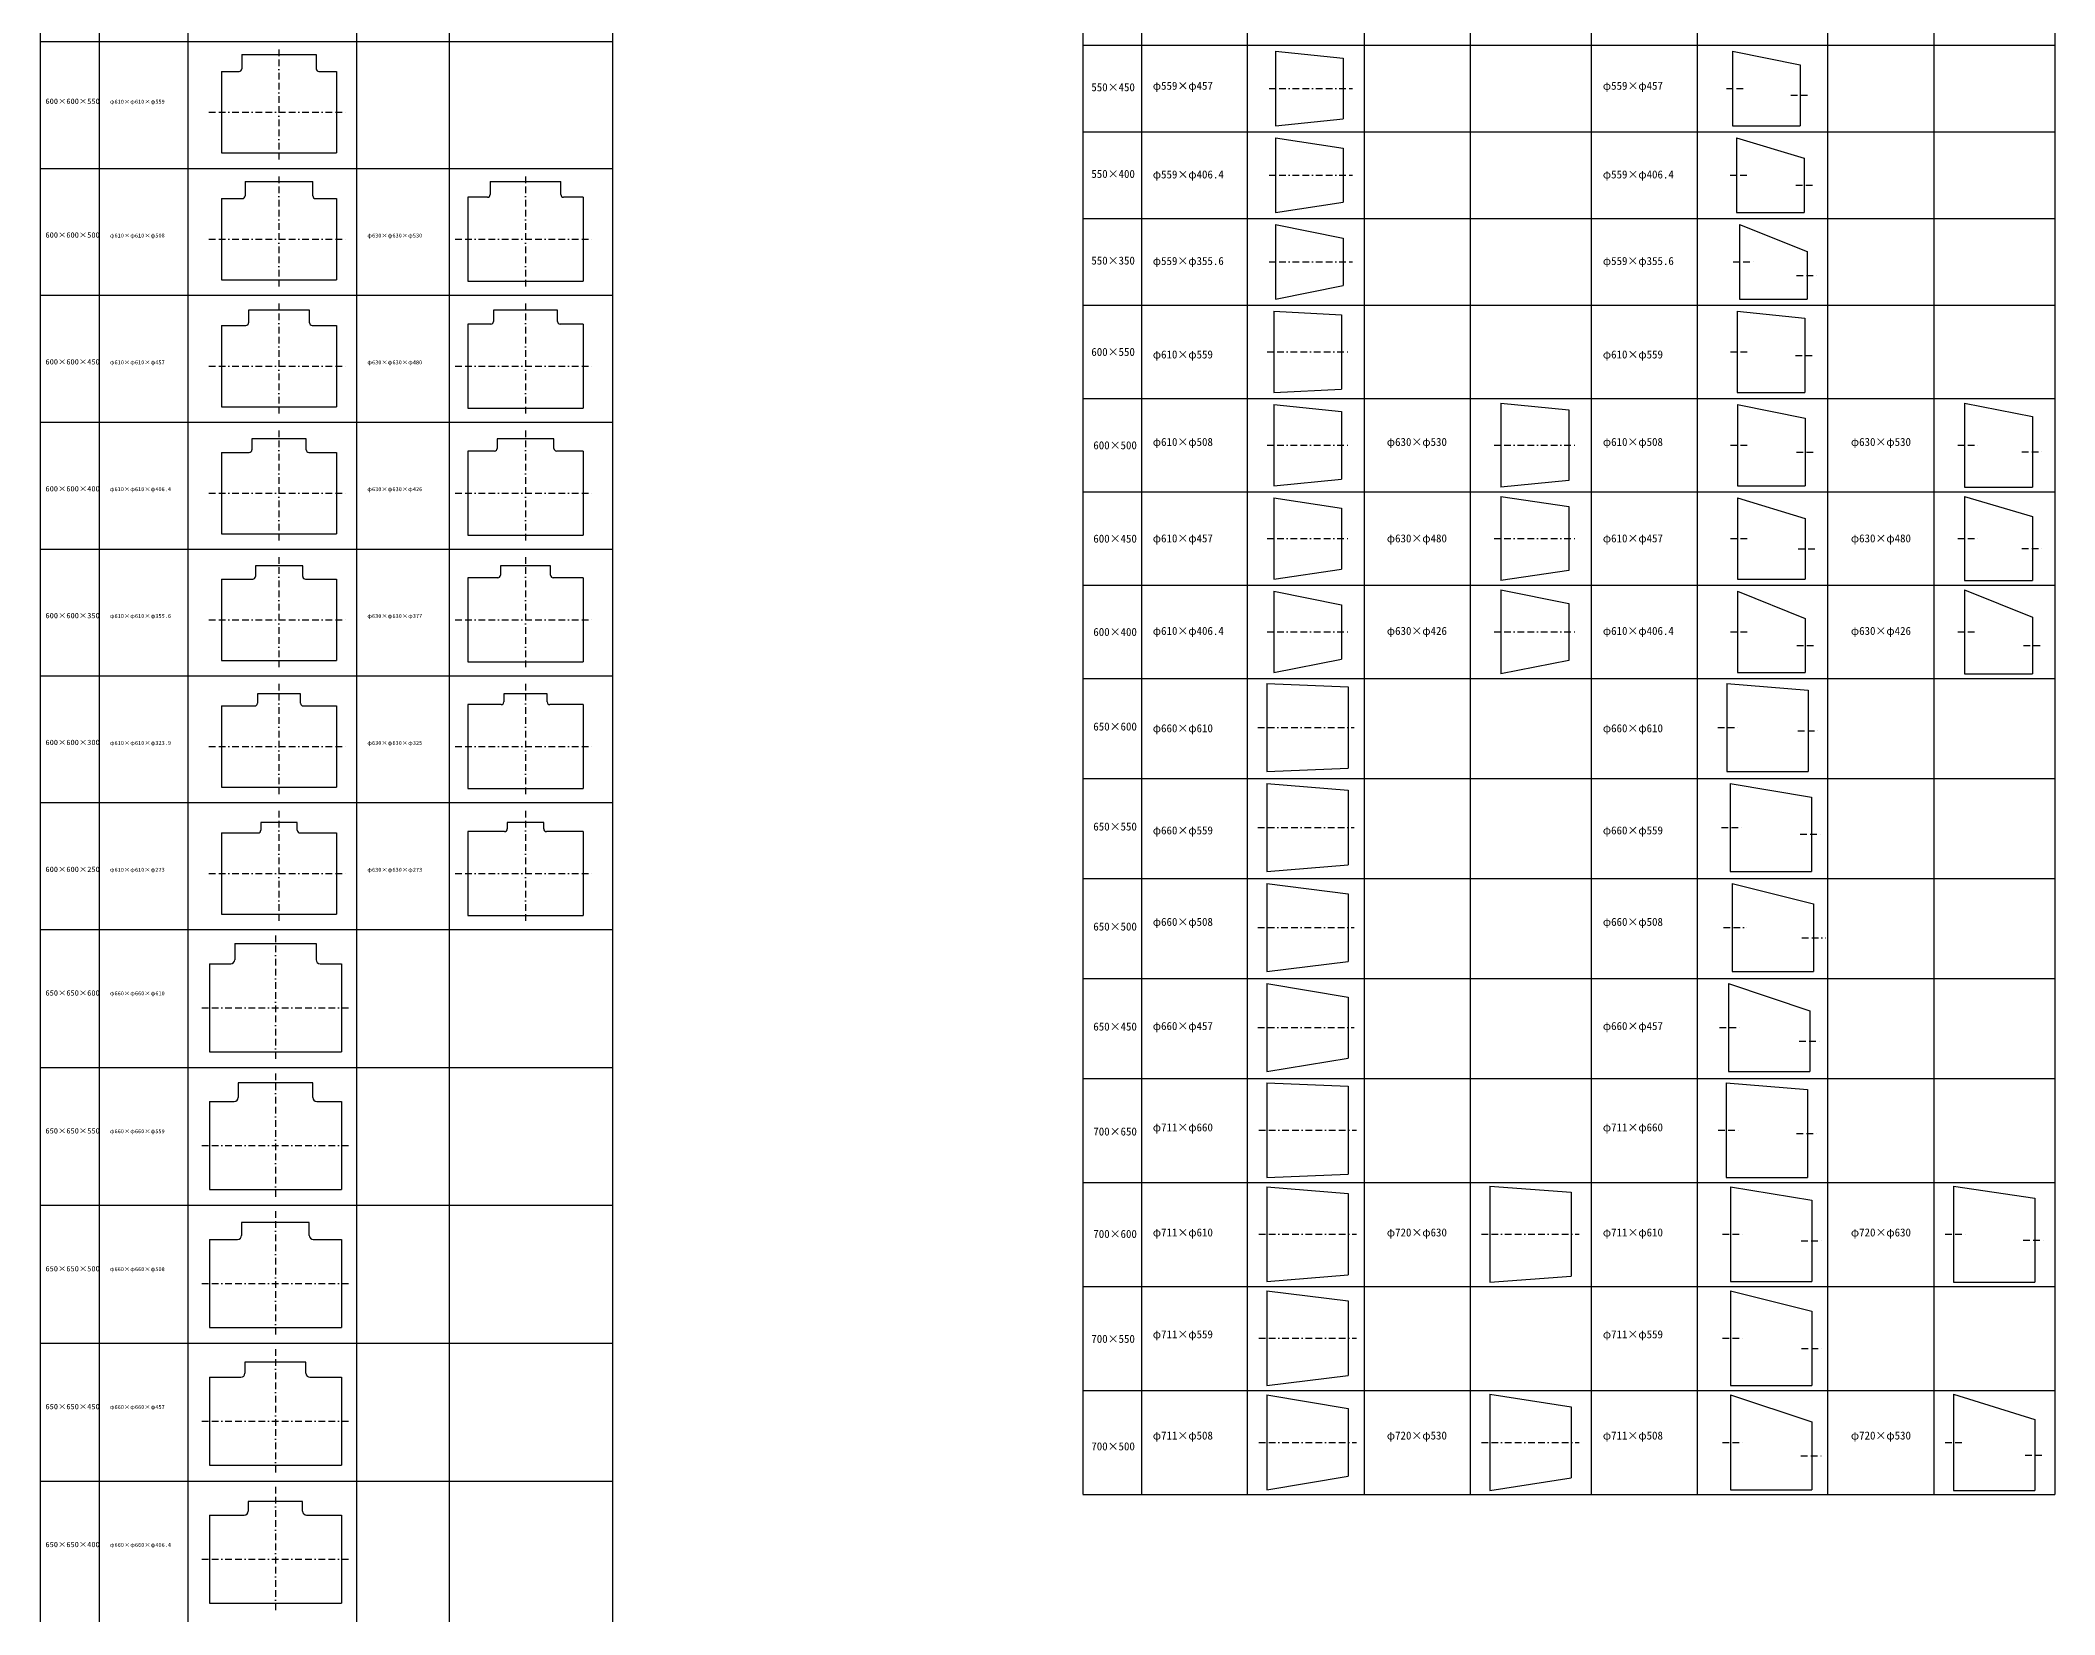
# Model space of a CAD drawing. Header units: inches. Extents: x -2812 to 39570, y -19532 to 26612.
# Drawn here: x -854 to 14253, y -8367 to 3440 of the extents above; entities that cross this region are included whole.
import ezdxf

# ---------------------------------------------------------------- set-up
doc = ezdxf.new("R2010")
doc.units = ezdxf.units.IN
doc.header["$MEASUREMENT"] = 0
doc.linetypes.add('BORDER2', pattern=[0.875, 0.25, -0.125, 0.25, -0.125, 0, -0.125])
doc.layers.add('图层2', color=3, linetype='BORDER2')

msp = doc.modelspace()

# ---------------------------------------------------------------- linework, layer by layer
at = {"ltscale": 30}
for p, q in [((-854, 26299), (-854, -19532)), ((-413, 26299), (-413, -19532)), ((3438, 26299), (3438, -19532)), ((6964, 26299), (6964, -7462)), ((7404, 26299), (7404, -7466)), ((10776, 26299), (10776, -7466)), ((14253, 26299), (14253, -7466)), ((1518, 26031), (1518, -19532)), ((9073, 26031), (9073, -7466)), ((12550, 26031), (12550, -7466)), ((252, 25750), (252, -19532)), ((2211, 25750), (2211, -19532)), ((8197, 25750), (8197, -7466)), ((9868, 25750), (9868, -7466)), ((11571, 25750), (11571, -7466)), ((13345, 25750), (13345, -7466)), ((-854, 3431), (3438, 3431)), ((657, 3333), (657, 3226)), ((657, 3333), (1216, 3333)), ((1216, 3333), (1216, 3226)), ((6964, 3404), (14253, 3404)), ((8408, 3358), (8916, 3307)), ((8408, 3358), (8408, 2799)), ((11837, 3358), (11837, 2799)), ((11837, 3358), (12345, 3256)), ((504, 3206), (504, 2596)), ((504, 3206), (637, 3206)), ((1236, 3206), (1368, 3206)), ((1368, 3206), (1368, 2596)), ((8916, 3307), (8916, 2850)), ((12345, 3256), (12345, 2799)), ((6964, 2754), (14253, 2754)), ((8408, 2799), (8916, 2850)), ((11837, 2799), (12345, 2799)), ((504, 2596), (1368, 2596)), ((8408, 2708), (8408, 2149)), ((8408, 2708), (8916, 2632)), ((8916, 2632), (8916, 2226)), ((11867, 2708), (12375, 2556)), ((11867, 2708), (11867, 2149)), ((-854, 2479), (3438, 2479)), ((12375, 2556), (12375, 2149)), ((682, 2380), (1190, 2380)), ((682, 2380), (682, 2273)), ((1190, 2273), (1190, 2380)), ((2520, 2380), (3050, 2380)), ((2520, 2380), (2520, 2283)), ((3050, 2283), (3050, 2380)), ((504, 2253), (662, 2253)), ((504, 2253), (504, 1643)), ((1210, 2253), (1368, 2253)), ((1368, 2253), (1368, 1643)), ((2353, 2263), (2353, 1633)), ((2500, 2263), (2353, 2263)), ((3217, 2263), (3070, 2263)), ((3217, 2263), (3217, 1633)), ((8408, 2149), (8916, 2226)), ((11867, 2149), (12375, 2149)), ((6964, 2104), (14253, 2104)), ((8408, 2058), (8916, 1957)), ((8408, 2058), (8408, 1499)), ((11888, 2058), (11888, 1499)), ((11888, 2058), (12396, 1855)), ((8916, 1957), (8916, 1601)), ((12396, 1855), (12396, 1499)), ((-854, 1528), (3438, 1528)), ((504, 1643), (1368, 1643)), ((2353, 1633), (3217, 1633)), ((8408, 1499), (8916, 1601)), ((1165, 1416), (708, 1416)), ((708, 1416), (708, 1322)), ((1165, 1322), (1165, 1416)), ((3025, 1416), (2545, 1416)), ((2545, 1416), (2545, 1332)), ((3025, 1332), (3025, 1416)), ((6964, 1454), (14253, 1454)), ((8397, 1408), (8397, 798)), ((8397, 1408), (8905, 1382)), ((8905, 1382), (8905, 823)), ((11872, 1408), (12380, 1357)), ((11872, 1408), (11872, 798)), ((11888, 1499), (12396, 1499)), ((504, 1302), (504, 692)), ((504, 1302), (688, 1302)), ((1185, 1302), (1368, 1302)), ((1368, 1302), (1368, 692)), ((2525, 1312), (2353, 1312)), ((2353, 1312), (2353, 682)), ((3217, 1312), (3045, 1312)), ((3217, 1312), (3217, 682)), ((12380, 1357), (12380, 798)), ((8397, 798), (8905, 823)), ((11872, 798), (12380, 798)), ((504, 692), (1368, 692)), ((2353, 682), (3217, 682)), ((6964, 754), (14253, 754)), ((8397, 708), (8905, 657)), ((8397, 708), (8397, 98)), ((8905, 657), (8905, 149)), ((10100, 718), (10100, 88)), ((10100, 718), (10608, 668)), ((10608, 668), (10608, 138)), ((11874, 708), (11874, 98)), ((11874, 708), (12382, 606)), ((12382, 606), (12382, 98)), ((13577, 718), (14085, 618)), ((13577, 718), (13577, 88)), ((14085, 618), (14085, 88)), ((-854, 577), (3438, 577)), ((504, 350), (713, 350)), ((504, 350), (504, -260)), ((1140, 451), (733, 451)), ((733, 451), (733, 370)), ((1140, 370), (1140, 451)), ((1160, 350), (1368, 350)), ((1368, 350), (1368, -260)), ((2353, 360), (2353, -270)), ((2552, 360), (2353, 360)), ((2998, 451), (2572, 451)), ((2572, 451), (2572, 380)), ((2998, 380), (2998, 451)), ((3217, 360), (3018, 360)), ((3217, 360), (3217, -270)), ((6964, 54), (14253, 54)), ((8397, 98), (8905, 149)), ((8397, 8), (8397, -602)), ((8397, 8), (8905, -69)), ((10608, 138), (10100, 88)), ((10100, 18), (10608, -57)), ((10100, 18), (10100, -612)), ((11874, 98), (12382, 98)), ((11874, 8), (12382, -145)), ((11874, 8), (11874, -602)), ((13577, 88), (14085, 88)), ((13577, 18), (13577, -612)), ((13577, 18), (14085, -132)), ((8905, -69), (8905, -526)), ((10608, -57), (10608, -537)), ((12382, -145), (12382, -602)), ((14085, -132), (14085, -612)), ((504, -260), (1368, -260)), ((2353, -270), (3217, -270)), ((-854, -375), (3438, -375)), ((504, -601), (739, -601)), ((504, -601), (504, -1211)), ((1114, -500), (759, -500)), ((759, -500), (759, -581)), ((1114, -581), (1114, -500)), ((1134, -601), (1368, -601)), ((1368, -601), (1368, -1211)), ((2353, -591), (2353, -1221)), ((2576, -591), (2353, -591)), ((2973, -500), (2596, -500)), ((2596, -500), (2596, -571)), ((2973, -571), (2973, -500)), ((3217, -591), (2993, -591)), ((3217, -591), (3217, -1221)), ((8397, -602), (8905, -526)), ((10608, -537), (10100, -612)), ((11874, -602), (12382, -602)), ((6964, -646), (14253, -646)), ((8397, -692), (8905, -794)), ((8397, -692), (8397, -1302)), ((10100, -682), (10608, -784)), ((10100, -682), (10100, -1312)), ((11874, -692), (11874, -1302)), ((11874, -692), (12382, -896)), ((13577, -612), (14085, -612)), ((13577, -682), (13577, -1312)), ((13577, -682), (14085, -886)), ((8905, -794), (8905, -1201)), ((10608, -784), (10608, -1210)), ((12382, -896), (12382, -1302)), ((14085, -886), (14085, -1312)), ((8397, -1302), (8905, -1201)), ((-854, -1326), (3438, -1326)), ((504, -1211), (1368, -1211)), ((2353, -1221), (3217, -1221)), ((6964, -1346), (14253, -1346)), ((10608, -1210), (10100, -1312)), ((11874, -1302), (12382, -1302)), ((13577, -1312), (14085, -1312)), ((1098, -1460), (774, -1460)), ((774, -1460), (774, -1532)), ((1098, -1532), (1098, -1460)), ((2947, -1460), (2622, -1460)), ((2622, -1460), (2622, -1522)), ((2947, -1522), (2947, -1460)), ((8343, -1384), (8343, -2044)), ((8343, -1384), (8953, -1409)), ((8953, -1409), (8953, -2019)), ((11794, -1384), (12404, -1434)), ((11794, -1384), (11794, -2044)), ((12404, -1434), (12404, -2044)), ((504, -1552), (754, -1552)), ((504, -1552), (504, -2162)), ((1118, -1552), (1368, -1552)), ((1368, -1552), (1368, -2162)), ((2353, -1542), (2353, -2172)), ((2602, -1542), (2353, -1542)), ((3217, -1542), (2967, -1542)), ((3217, -1542), (3217, -2172)), ((6964, -2096), (14253, -2096)), ((8343, -2044), (8953, -2019)), ((11794, -2044), (12404, -2044)), ((504, -2162), (1368, -2162)), ((2353, -2172), (3217, -2172)), ((8343, -2134), (8953, -2184)), ((8343, -2134), (8343, -2794)), ((8953, -2184), (8953, -2743)), ((11820, -2134), (11820, -2794)), ((11820, -2134), (12430, -2235)), ((12430, -2235), (12430, -2794)), ((-854, -2277), (3438, -2277)), ((504, -2504), (780, -2504)), ((504, -2504), (504, -3114)), ((1073, -2425), (800, -2425)), ((800, -2425), (800, -2484)), ((1073, -2484), (1073, -2425)), ((1093, -2504), (1368, -2504)), ((1368, -2504), (1368, -3114)), ((2353, -2494), (2353, -3124)), ((2628, -2494), (2353, -2494)), ((2921, -2425), (2648, -2425)), ((2648, -2425), (2648, -2474)), ((2921, -2474), (2921, -2425)), ((3217, -2494), (2941, -2494)), ((3217, -2494), (3217, -3124)), ((6964, -2846), (14253, -2846)), ((8343, -2794), (8953, -2743)), ((11820, -2794), (12430, -2794)), ((8343, -2884), (8343, -3544)), ((8343, -2884), (8953, -2960)), ((8953, -2960), (8953, -3468)), ((11835, -2884), (12445, -3036)), ((11835, -2884), (11835, -3544)), ((504, -3114), (1368, -3114)), ((2353, -3124), (3217, -3124)), ((12445, -3036), (12445, -3544)), ((-854, -3228), (3438, -3228)), ((604, -3332), (604, -3455)), ((604, -3332), (1214, -3332)), ((1214, -3332), (1214, -3455)), ((8343, -3544), (8953, -3468)), ((414, -3485), (574, -3485)), ((414, -3485), (414, -4145)), ((909, -3485), (910, -3485)), ((1244, -3485), (1404, -3485)), ((1404, -3485), (1404, -4145)), ((6964, -3596), (14253, -3596)), ((11835, -3544), (12445, -3544)), ((8343, -3634), (8953, -3735)), ((8343, -3634), (8343, -4294)), ((8953, -3735), (8953, -4192)), ((11806, -3634), (11806, -4294)), ((11806, -3634), (12416, -3837)), ((12416, -3837), (12416, -4294)), ((414, -4145), (1404, -4145)), ((8343, -4294), (8953, -4192)), ((-854, -4262), (3438, -4262)), ((1189, -4378), (630, -4378)), ((630, -4378), (630, -4488)), ((1189, -4488), (1189, -4378)), ((6964, -4346), (14253, -4346)), ((8345, -4378), (8345, -5089)), ((8345, -4378), (8955, -4404)), ((11789, -4378), (12399, -4429)), ((11789, -4378), (11789, -5089)), ((11806, -4294), (12416, -4294)), ((414, -4518), (414, -5178)), ((414, -4518), (600, -4518)), ((909, -4518), (910, -4518)), ((1219, -4518), (1404, -4518)), ((1404, -4518), (1404, -5178)), ((8955, -4404), (8955, -5064)), ((12399, -4429), (12399, -5089)), ((6964, -5126), (14253, -5126)), ((8345, -5089), (8955, -5064)), ((11789, -5089), (12399, -5089)), ((414, -5178), (1404, -5178)), ((8345, -5158), (8955, -5209)), ((8345, -5158), (8345, -5869)), ((8955, -5209), (8955, -5819)), ((10016, -5154), (10016, -5874)), ((10016, -5154), (10626, -5199)), ((10626, -5199), (10626, -5829)), ((11822, -5158), (11822, -5869)), ((11822, -5158), (12432, -5259)), ((12432, -5259), (12432, -5869)), ((13493, -5154), (14103, -5244)), ((13493, -5154), (13493, -5874)), ((14103, -5244), (14103, -5874)), ((-854, -5296), (3438, -5296)), ((1163, -5425), (655, -5425)), ((655, -5425), (655, -5522)), ((1163, -5522), (1163, -5425)), ((414, -5552), (414, -6212)), ((414, -5552), (625, -5552)), ((909, -5552), (910, -5552)), ((1193, -5552), (1404, -5552)), ((1404, -5552), (1404, -6212)), ((8345, -5869), (8955, -5819)), ((10016, -5874), (10626, -5829)), ((11822, -5869), (12432, -5869)), ((13493, -5874), (14103, -5874)), ((6964, -5906), (14253, -5906)), ((8345, -5938), (8345, -6649)), ((8345, -5938), (8955, -6014)), ((8955, -6014), (8955, -6573)), ((11822, -5938), (12432, -6090)), ((11822, -5938), (11822, -6649)), ((12432, -6090), (12432, -6649)), ((-854, -6330), (3438, -6330)), ((414, -6212), (1404, -6212)), ((1138, -6472), (681, -6472)), ((681, -6472), (681, -6556)), ((1138, -6556), (1138, -6472)), ((414, -6586), (651, -6586)), ((414, -6586), (414, -7246)), ((909, -6586), (910, -6586)), ((1168, -6586), (1404, -6586)), ((1404, -6586), (1404, -7246)), ((8345, -6649), (8955, -6573)), ((6964, -6686), (14253, -6686)), ((8345, -6718), (8345, -7429)), ((8345, -6718), (8955, -6820)), ((10016, -6714), (10626, -6809)), ((10016, -6714), (10016, -7434)), ((11822, -6649), (12432, -6649)), ((11822, -6718), (12432, -6921)), ((11822, -6718), (11822, -7429)), ((13493, -6714), (13493, -7434)), ((13493, -6714), (14103, -6904)), ((8955, -6820), (8955, -7328)), ((10626, -6809), (10626, -7339)), ((12432, -6921), (12432, -7429)), ((14103, -6904), (14103, -7434)), ((414, -7246), (1404, -7246)), ((-854, -7364), (3438, -7364)), ((8345, -7429), (8955, -7328)), ((10016, -7434), (10626, -7339)), ((1113, -7518), (706, -7518)), ((706, -7518), (706, -7590)), ((1113, -7590), (1113, -7518)), ((6964, -7466), (14253, -7466)), ((11822, -7429), (12432, -7429)), ((13493, -7434), (14103, -7434)), ((414, -7620), (676, -7620)), ((414, -7620), (414, -8280)), ((909, -7620), (910, -7620)), ((1143, -7620), (1404, -7620)), ((1404, -7620), (1404, -8280)), ((909, -7823), (910, -7823)), ((414, -8280), (1404, -8280))]:
    msp.add_line(p, q, dxfattribs=at)
for centre, radius, start, end in [((637, 3226), 20, 270, 0), ((1236, 3226), 20, 180, 270), ((662, 2273), 20, 270, 0), ((1210, 2273), 20, 180, 270), ((2500, 2283), 20, 270, 0), ((3070, 2283), 20, 180, 270), ((688, 1322), 20, 270, 0), ((1185, 1322), 20, 180, 270), ((2525, 1332), 20, 270, 0), ((3045, 1332), 20, 180, 270), ((713, 370), 20, 270, 0), ((1160, 370), 20, 180, 270), ((2552, 380), 20, 270, 0), ((3018, 380), 20, 180, 270), ((739, -581), 20, 270, 0), ((1134, -581), 20, 180, 270), ((2576, -571), 20, 270, 0), ((2993, -571), 20, 180, 270), ((754, -1532), 20, 270, 0), ((1118, -1532), 20, 180, 270), ((2602, -1522), 20, 270, 0), ((2967, -1522), 20, 180, 270), ((780, -2484), 20, 270, 0), ((1093, -2484), 20, 180, 270), ((2628, -2474), 20, 270, 360), ((2941, -2474), 20, 180, 270), ((574, -3455), 30, 270, 0), ((1244, -3455), 30, 180, 270), ((600, -4488), 30, 270, 0), ((1219, -4488), 30, 180, 270), ((625, -5522), 30, 270, 0), ((1193, -5522), 30, 180, 270), ((651, -6556), 30, 270, 0), ((1168, -6556), 30, 180, 270), ((676, -7590), 30, 270, 0), ((1143, -7590), 30, 180, 270)]:
    msp.add_arc(centre, radius, start, end, dxfattribs=at)
at = {"layer": '图层2', "linetype": 'BORDER2', "ltscale": 200}
for p, q in [((936, 3371), (936, 2530)), ((8361, 3079), (8986, 3079)), ((11791, 3079), (11934, 3079)), ((12273, 3028), (12417, 3028)), ((409, 2901), (1439, 2901)), ((936, 2418), (936, 1577)), ((2785, 2418), (2785, 1577)), ((8361, 2429), (8986, 2429)), ((11820, 2429), (11945, 2429)), ((12312, 2353), (12437, 2353)), ((409, 1948), (1439, 1948)), ((2257, 1948), (3287, 1948)), ((8361, 1779), (8986, 1779)), ((11842, 1779), (12002, 1779)), ((12317, 1677), (12476, 1677)), ((936, 1467), (936, 626)), ((2785, 1467), (2785, 626)), ((8346, 1103), (8951, 1103)), ((11821, 1103), (11965, 1103)), ((12308, 1077), (12453, 1077)), ((409, 997), (1439, 997)), ((2257, 997), (3287, 997)), ((936, 515), (936, -325)), ((2785, 515), (2785, -325)), ((8346, 403), (8951, 403)), ((10049, 403), (10654, 403)), ((11822, 403), (11953, 403)), ((12317, 352), (12448, 352)), ((13525, 403), (13684, 403)), ((14006, 353), (14164, 353)), ((409, 45), (1439, 45)), ((2257, 45), (3287, 45)), ((8346, -297), (8951, -297)), ((10049, -297), (10654, -297)), ((11822, -297), (11952, -297)), ((13525, -297), (13682, -297)), ((936, -436), (936, -1276)), ((2785, -436), (2785, -1276)), ((12330, -374), (12460, -374)), ((14007, -372), (14164, -372)), ((409, -906), (1439, -906)), ((2257, -906), (3287, -906)), ((8346, -997), (8951, -997)), ((10049, -997), (10654, -997)), ((11822, -997), (11949, -997)), ((13525, -997), (13661, -997)), ((12319, -1099), (12445, -1099)), ((14018, -1099), (14153, -1099)), ((936, -1387), (936, -2228)), ((2785, -1387), (2785, -2228)), ((8276, -1714), (9000, -1714)), ((11727, -1714), (11883, -1714)), ((12326, -1739), (12482, -1739)), ((409, -1857), (1439, -1857)), ((2257, -1857), (3287, -1857)), ((936, -2339), (936, -3179)), ((2785, -2339), (2785, -3179)), ((8276, -2464), (9000, -2464)), ((11753, -2464), (11925, -2464)), ((12344, -2514), (12516, -2514)), ((409, -2809), (1439, -2809)), ((2257, -2809), (3287, -2809)), ((909, -3273), (909, -4200)), ((8276, -3214), (9000, -3214)), ((11768, -3214), (11945, -3214)), ((12356, -3290), (12534, -3290)), ((357, -3815), (1463, -3815)), ((8276, -3964), (9000, -3964)), ((11739, -3964), (11898, -3964)), ((12337, -4065), (12496, -4065)), ((909, -4307), (909, -5234)), ((8284, -4734), (9016, -4734)), ((11728, -4734), (11893, -4734)), ((12316, -4759), (12482, -4759)), ((357, -4848), (1463, -4848)), ((909, -5341), (909, -6268)), ((8284, -5514), (9016, -5514)), ((9955, -5514), (10687, -5514)), ((11761, -5514), (11920, -5514)), ((12352, -5564), (12512, -5564)), ((13431, -5514), (13606, -5514)), ((14015, -5559), (14190, -5559)), ((357, -5882), (1463, -5882)), ((8284, -6294), (9016, -6294)), ((11761, -6294), (11919, -6294)), ((909, -6375), (909, -7302)), ((12353, -6370), (12511, -6370)), ((357, -6916), (1463, -6916)), ((8284, -7074), (9016, -7074)), ((9955, -7074), (10687, -7074)), ((11761, -7074), (11924, -7074)), ((13431, -7074), (13573, -7074)), ((12350, -7175), (12514, -7175)), ((14032, -7169), (14174, -7169)), ((909, -7408), (909, -8335)), ((357, -7950), (1463, -7950))]:
    msp.add_line(p, q, dxfattribs=at)

# ---------------------------------------------------------------- texts
at = {"ltscale": 30, "attachment_point": 1}
for s, insert, char_height, width in [('{\\f@SimSun|b0|i0|c134|p2;550×450}', (7028, 3118), 60, 329.14), ('{\\f@SimSun|b0|i0|c134|p2;600×600×550}', (-815, 3003), 40, 443.05), ('{\\f@SimSun|b0|i0|c134|p2;550×400}', (7028, 2468), 60, 329.14), ('{\\f@SimSun|b0|i0|c134|p2;600×600×500}', (-815, 2000), 40, 443.05), ('{\\f@SimSun|b0|i0|c134|p2;550×350}', (7028, 1818), 60, 329.14), ('{\\f@SimSun|b0|i0|c134|p2;600×550}', (7028, 1133), 60, 329.14), ('{\\f@SimSun|b0|i0|c134|p2;600×600×450}', (-815, 1049), 40, 443.05), ('{\\f@SimSun|b0|i0|c134|p2;600×500}', (7043, 433), 60, 329.14), ('{\\f@SimSun|b0|i0|c134|p2;600×600×400}', (-815, 97), 40, 443.05), ('{\\f@SimSun|b0|i0|c134|p2;600×450}', (7043, -267), 60, 329.14), ('{\\f@SimSun|b0|i0|c134|p2;600×600×350}', (-815, -854), 40, 443.05), ('{\\f@SimSun|b0|i0|c134|p2;600×400}', (7043, -967), 60, 329.14), ('{\\f@SimSun|b0|i0|c134|p2;600×600×300}', (-815, -1805), 40, 443.05), ('{\\f@SimSun|b0|i0|c134|p2;650×600}', (7043, -1676), 60, 329.14), ('{\\f@SimSun|b0|i0|c134|p2;650×550}', (7043, -2426), 60, 329.14), ('{\\f@SimSun|b0|i0|c134|p2;600×600×250}', (-815, -2757), 40, 443.05), ('{\\f@SimSun|b0|i0|c134|p2;650×500}', (7043, -3176), 60, 329.14), ('{\\f@SimSun|b0|i0|c134|p2;650×650×600}', (-815, -3684), 40, 443.05), ('{\\f@SimSun|b0|i0|c134|p2;650×450}', (7043, -3926), 60, 329.14), ('{\\f@SimSun|b0|i0|c134|p2;650×650×550}', (-815, -4718), 40, 443.05), ('{\\f@SimSun|b0|i0|c134|p2;700×650}', (7043, -4713), 60, 329.14), ('{\\f@SimSun|b0|i0|c134|p2;700×600}', (7043, -5481), 60, 329.14), ('{\\f@SimSun|b0|i0|c134|p2;650×650×500}', (-815, -5752), 40, 443.05), ('{\\f@SimSun|b0|i0|c134|p2;700×550}', (7028, -6268), 60, 329.14), ('{\\f@SimSun|b0|i0|c134|p2;650×650×450}', (-815, -6786), 40, 443.05), ('{\\f@SimSun|b0|i0|c134|p2;700×500}', (7028, -7074), 60, 329.14), ('{\\f@SimSun|b0|i0|c134|p2;650×650×400}', (-815, -7820), 40, 443.05)]:
    msp.add_mtext(s, dxfattribs=dict(at, insert=insert, char_height=char_height, width=width))
at = {"attachment_point": 1}
for s, insert, char_height, width in [('{\\fSimSun|b0|i0|c134|p54;φ559×\\fSimSun|b0|i0|c134|p6;φ457}', (7489, 3129), 60, 663.15), ('{\\fSimSun|b0|i0|c134|p54;φ559×\\fSimSun|b0|i0|c134|p6;φ457}', (10864, 3129), 60, 663.15), ('{\\fSimSun|b0|i0|c134|p54;φ610×\\fSimSun|b0|i0|c134|p6;φ610×φ559}', (-333, 2995), 30, 585.4), ('{\\fSimSun|b0|i0|c134|p54;φ559×\\fSimSun|b0|i0|c134|p6;φ406.4}', (7489, 2464), 60, 663.15), ('{\\fSimSun|b0|i0|c134|p54;φ559×\\fSimSun|b0|i0|c134|p6;φ406.4}', (10864, 2464), 60, 663.15), ('{\\fSimSun|b0|i0|c134|p54;φ610×\\fSimSun|b0|i0|c134|p6;φ610×φ508}', (-333, 1991), 30, 585.4), ('{\\fSimSun|b0|i0|c134|p54;φ630×\\fSimSun|b0|i0|c134|p6;φ630×φ530}', (1598, 1991), 30, 585.4), ('{\\fSimSun|b0|i0|c134|p54;φ559×\\fSimSun|b0|i0|c134|p6;φ355.6}', (7489, 1815), 60, 663.15), ('{\\fSimSun|b0|i0|c134|p54;φ559×\\fSimSun|b0|i0|c134|p6;φ355.6}', (10864, 1815), 60, 663.15), ('{\\fSimSun|b0|i0|c134|p54;φ610×\\fSimSun|b0|i0|c134|p6;φ559}', (7489, 1114), 60, 663.15), ('{\\fSimSun|b0|i0|c134|p54;φ610×\\fSimSun|b0|i0|c134|p6;φ559}', (10864, 1114), 60, 663.15), ('{\\fSimSun|b0|i0|c134|p54;φ610×\\fSimSun|b0|i0|c134|p6;φ610×φ457}', (-333, 1040), 30, 585.4), ('{\\fSimSun|b0|i0|c134|p54;φ630×\\fSimSun|b0|i0|c134|p6;φ630×φ480}', (1598, 1040), 30, 585.4), ('{\\fSimSun|b0|i0|c134|p54;φ610×\\fSimSun|b0|i0|c134|p6;φ508}', (7489, 458), 60, 663.15), ('{\\fSimSun|b0|i0|c134|p54;φ630×\\fSimSun|b0|i0|c134|p6;φ530}', (9244, 458), 60, 663.15), ('{\\fSimSun|b0|i0|c134|p54;φ610×\\fSimSun|b0|i0|c134|p6;φ508}', (10864, 458), 60, 663.15), ('{\\fSimSun|b0|i0|c134|p54;φ630×\\fSimSun|b0|i0|c134|p6;φ530}', (12724, 458), 60, 663.15), ('{\\fSimSun|b0|i0|c134|p54;φ610×\\fSimSun|b0|i0|c134|p6;φ610×φ406.4}', (-333, 89), 30, 585.4), ('{\\fSimSun|b0|i0|c134|p54;φ630×\\fSimSun|b0|i0|c134|p6;φ630×φ426}', (1598, 89), 30, 585.4), ('{\\fSimSun|b0|i0|c134|p54;φ610×\\fSimSun|b0|i0|c134|p6;φ457}', (7489, -265), 60, 663.15), ('{\\fSimSun|b0|i0|c134|p54;φ630×\\fSimSun|b0|i0|c134|p6;φ480}', (9244, -265), 60, 663.15), ('{\\fSimSun|b0|i0|c134|p54;φ610×\\fSimSun|b0|i0|c134|p6;φ457}', (10864, -265), 60, 663.15), ('{\\fSimSun|b0|i0|c134|p54;φ630×\\fSimSun|b0|i0|c134|p6;φ480}', (12724, -265), 60, 663.15), ('{\\fSimSun|b0|i0|c134|p54;φ610×\\fSimSun|b0|i0|c134|p6;φ610×φ355.6}', (-333, -862), 30, 585.4), ('{\\fSimSun|b0|i0|c134|p54;φ630×\\fSimSun|b0|i0|c134|p6;φ630×φ377}', (1598, -862), 30, 585.4), ('{\\fSimSun|b0|i0|c134|p54;φ610×\\fSimSun|b0|i0|c134|p6;φ406.4}', (7489, -959), 60, 663.15), ('{\\fSimSun|b0|i0|c134|p54;φ630×\\fSimSun|b0|i0|c134|p6;φ426}', (9244, -959), 60, 663.15), ('{\\fSimSun|b0|i0|c134|p54;φ610×\\fSimSun|b0|i0|c134|p6;φ406.4}', (10864, -959), 60, 663.15), ('{\\fSimSun|b0|i0|c134|p54;φ630×\\fSimSun|b0|i0|c134|p6;φ426}', (12724, -959), 60, 663.15), ('{\\fSimSun|b0|i0|c134|p54;φ660×\\fSimSun|b0|i0|c134|p6;φ610}', (7489, -1689), 60, 663.15), ('{\\fSimSun|b0|i0|c134|p54;φ660×\\fSimSun|b0|i0|c134|p6;φ610}', (10864, -1689), 60, 663.15), ('{\\fSimSun|b0|i0|c134|p54;φ610×\\fSimSun|b0|i0|c134|p6;φ610×φ323.9}', (-333, -1814), 30, 585.4), ('{\\fSimSun|b0|i0|c134|p54;φ630×\\fSimSun|b0|i0|c134|p6;φ630×φ325}', (1598, -1814), 30, 585.4), ('{\\fSimSun|b0|i0|c134|p54;φ660×\\fSimSun|b0|i0|c134|p6;φ559}', (7489, -2455), 60, 663.15), ('{\\fSimSun|b0|i0|c134|p54;φ660×\\fSimSun|b0|i0|c134|p6;φ559}', (10864, -2455), 60, 663.15), ('{\\fSimSun|b0|i0|c134|p54;φ610×\\fSimSun|b0|i0|c134|p6;φ610×φ273}', (-333, -2765), 30, 585.4), ('{\\fSimSun|b0|i0|c134|p54;φ630×\\fSimSun|b0|i0|c134|p6;φ630×φ273}', (1598, -2765), 30, 585.4), ('{\\fSimSun|b0|i0|c134|p54;φ660×\\fSimSun|b0|i0|c134|p6;φ508}', (7489, -3141), 60, 663.15), ('{\\fSimSun|b0|i0|c134|p54;φ660×\\fSimSun|b0|i0|c134|p6;φ508}', (10864, -3141), 60, 663.15), ('{\\fSimSun|b0|i0|c134|p54;φ660×\\fSimSun|b0|i0|c134|p6;φ660×φ610}', (-333, -3692), 30, 585.4), ('{\\fSimSun|b0|i0|c134|p54;φ660×\\fSimSun|b0|i0|c134|p6;φ457}', (7489, -3922), 60, 663.15), ('{\\fSimSun|b0|i0|c134|p54;φ660×\\fSimSun|b0|i0|c134|p6;φ457}', (10864, -3922), 60, 663.15), ('{\\fSimSun|b0|i0|c134|p54;φ711×\\fSimSun|b0|i0|c134|p6;φ660}', (7489, -4682), 60, 663.15), ('{\\fSimSun|b0|i0|c134|p54;φ711×\\fSimSun|b0|i0|c134|p6;φ660}', (10864, -4682), 60, 663.15), ('{\\fSimSun|b0|i0|c134|p54;φ660×\\fSimSun|b0|i0|c134|p6;φ660×φ559}', (-333, -4726), 30, 585.4), ('{\\fSimSun|b0|i0|c134|p54;φ711×\\fSimSun|b0|i0|c134|p6;φ610}', (7489, -5470), 60, 663.15), ('{\\fSimSun|b0|i0|c134|p54;φ720×\\fSimSun|b0|i0|c134|p6;φ630}', (9244, -5470), 60, 663.15), ('{\\fSimSun|b0|i0|c134|p54;φ711×\\fSimSun|b0|i0|c134|p6;φ610}', (10864, -5470), 60, 663.15), ('{\\fSimSun|b0|i0|c134|p54;φ720×\\fSimSun|b0|i0|c134|p6;φ630}', (12724, -5470), 60, 663.15), ('{\\fSimSun|b0|i0|c134|p54;φ660×\\fSimSun|b0|i0|c134|p6;φ660×φ508}', (-333, -5760), 30, 585.4), ('{\\fSimSun|b0|i0|c134|p54;φ711×\\fSimSun|b0|i0|c134|p6;φ559}', (7489, -6234), 60, 663.15), ('{\\fSimSun|b0|i0|c134|p54;φ711×\\fSimSun|b0|i0|c134|p6;φ559}', (10864, -6234), 60, 663.15), ('{\\fSimSun|b0|i0|c134|p54;φ660×\\fSimSun|b0|i0|c134|p6;φ660×φ457}', (-333, -6794), 30, 585.4), ('{\\fSimSun|b0|i0|c134|p54;φ711×\\fSimSun|b0|i0|c134|p6;φ508}', (7489, -6993), 60, 663.15), ('{\\fSimSun|b0|i0|c134|p54;φ720×\\fSimSun|b0|i0|c134|p6;φ530}', (9244, -6993), 60, 663.15), ('{\\fSimSun|b0|i0|c134|p54;φ711×\\fSimSun|b0|i0|c134|p6;φ508}', (10864, -6993), 60, 663.15), ('{\\fSimSun|b0|i0|c134|p54;φ720×\\fSimSun|b0|i0|c134|p6;φ530}', (12724, -6993), 60, 663.15), ('{\\fSimSun|b0|i0|c134|p54;φ660×\\fSimSun|b0|i0|c134|p6;φ660×φ406.4}', (-333, -7828), 30, 585.4)]:
    msp.add_mtext(s, dxfattribs=dict(at, insert=insert, char_height=char_height, width=width))

doc.saveas('drawing.dxf')
